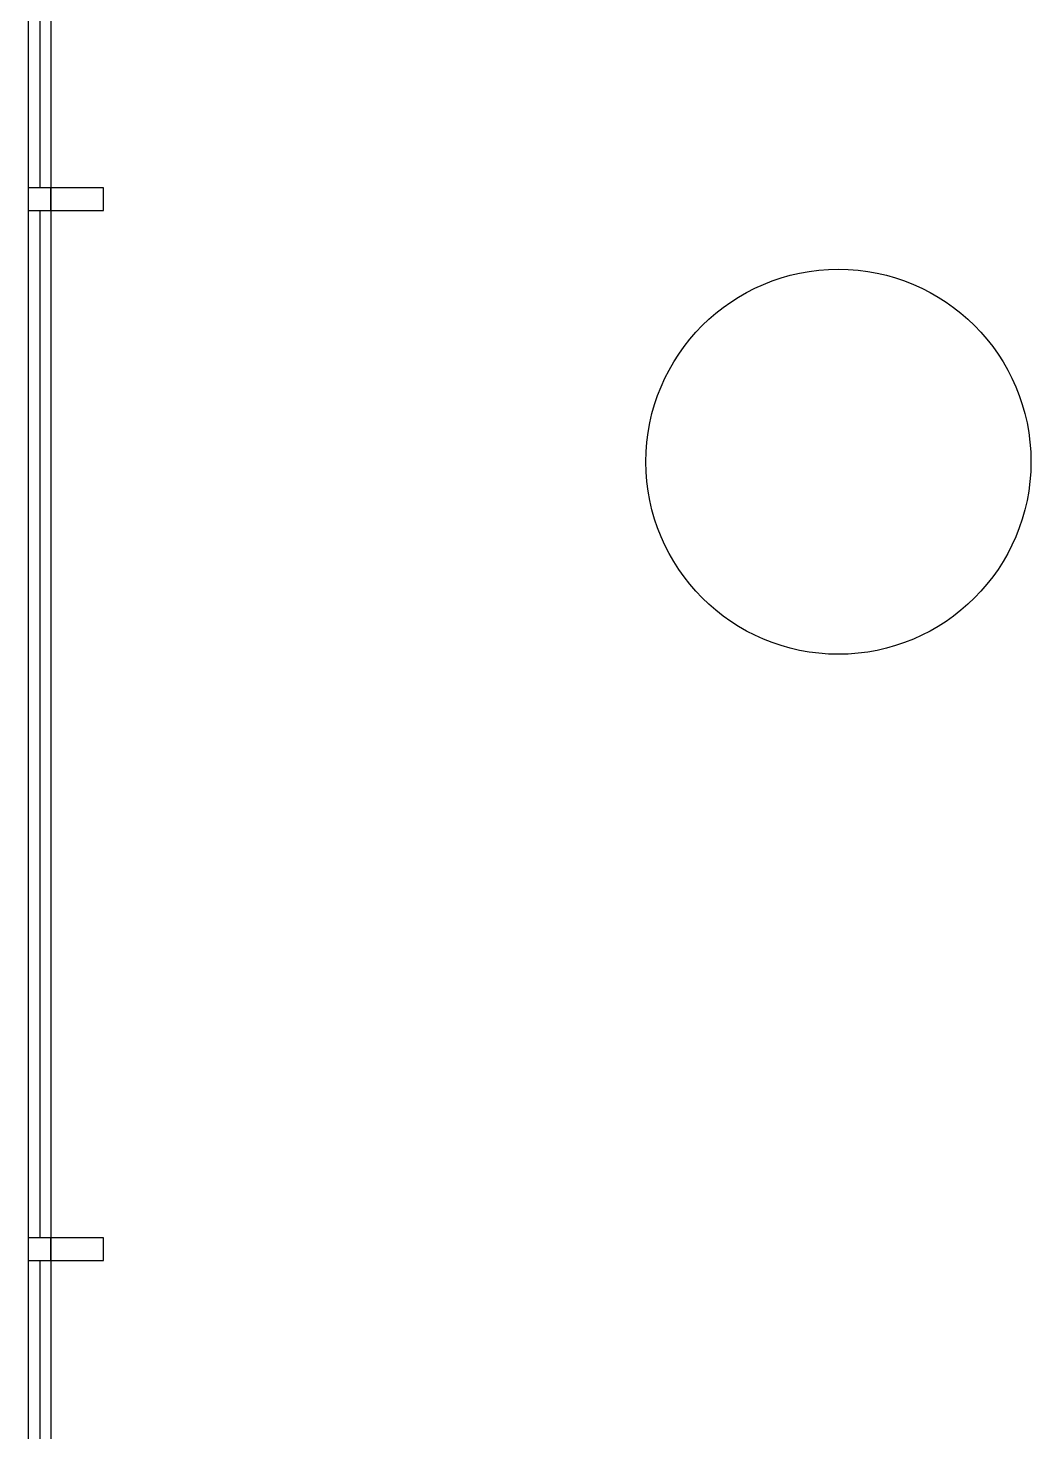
# Model space of a CAD drawing. Extents: x -163000 to 184253, y -124935 to 90032.
# Drawn here: x -131315 to -128450, y 22010 to 26021 of the extents above; entities that cross this region are included whole.
import ezdxf

# ---------------------------------------------------------------- set-up
doc = ezdxf.new("R2010")
doc.units = 0
doc.header["$LTSCALE"] = 1000
doc.header["$MEASUREMENT"] = 0
doc.layers.get('0').update_dxf_attribs({"linetype": 'CONTINUOUS'})
for name, color, linetype in [('glass-w', 1, 'CONTINUOUS'), ('stru', 2, 'CONTINUOUS'), ('walc', 1, 'CONTINUOUS')]:
    doc.layers.add(name, color=color, linetype=linetype)

# ---------------------------------------------------------------- blocks, each defined once
blk = doc.blocks.new('s2118a')
at = {"layer": 'glass-w'}
for points in [[(-131314.9, 25499.824), (-131249.9, 25499.824), (-131249.9, 25564.824), (-131314.9, 25564.824)], [(-131249.9, 25499.824), (-131099.9, 25499.824), (-131099.9, 25564.824), (-131249.9, 25564.824)], [(-131314.9, 22499.824), (-131249.9, 22499.824), (-131249.9, 22564.824), (-131314.9, 22564.824)], [(-131249.9, 22499.824), (-131099.9, 22499.824), (-131099.9, 22564.824), (-131249.9, 22564.824)]]:
    blk.add_lwpolyline(points, close=True, dxfattribs=at)
at = {"layer": 'stru', "linetype": 'Continuous'}
blk.add_circle((-128999.9, 24782.126), 550, dxfattribs=at)
at = {"layer": 'walc'}
blk.add_line((-131314.9, 28402.327), (-131314.9, 16147.324), dxfattribs=at)
for points in [[(-131249.9, 28467.327), (-131250.044, 19507.324)], [(-131281.401, 28402.327), (-131281.447, 25564.824)], [(-131281.448, 25499.824), (-131281.495, 22564.824)], [(-131281.496, 22499.824), (-131281.543, 19564.824)]]:
    blk.add_lwpolyline(points, dxfattribs=at)

msp = doc.modelspace()

# ---------------------------------------------------------------- block references
msp.add_blockref('s2118a', (0, 0))

doc.saveas('drawing.dxf')
